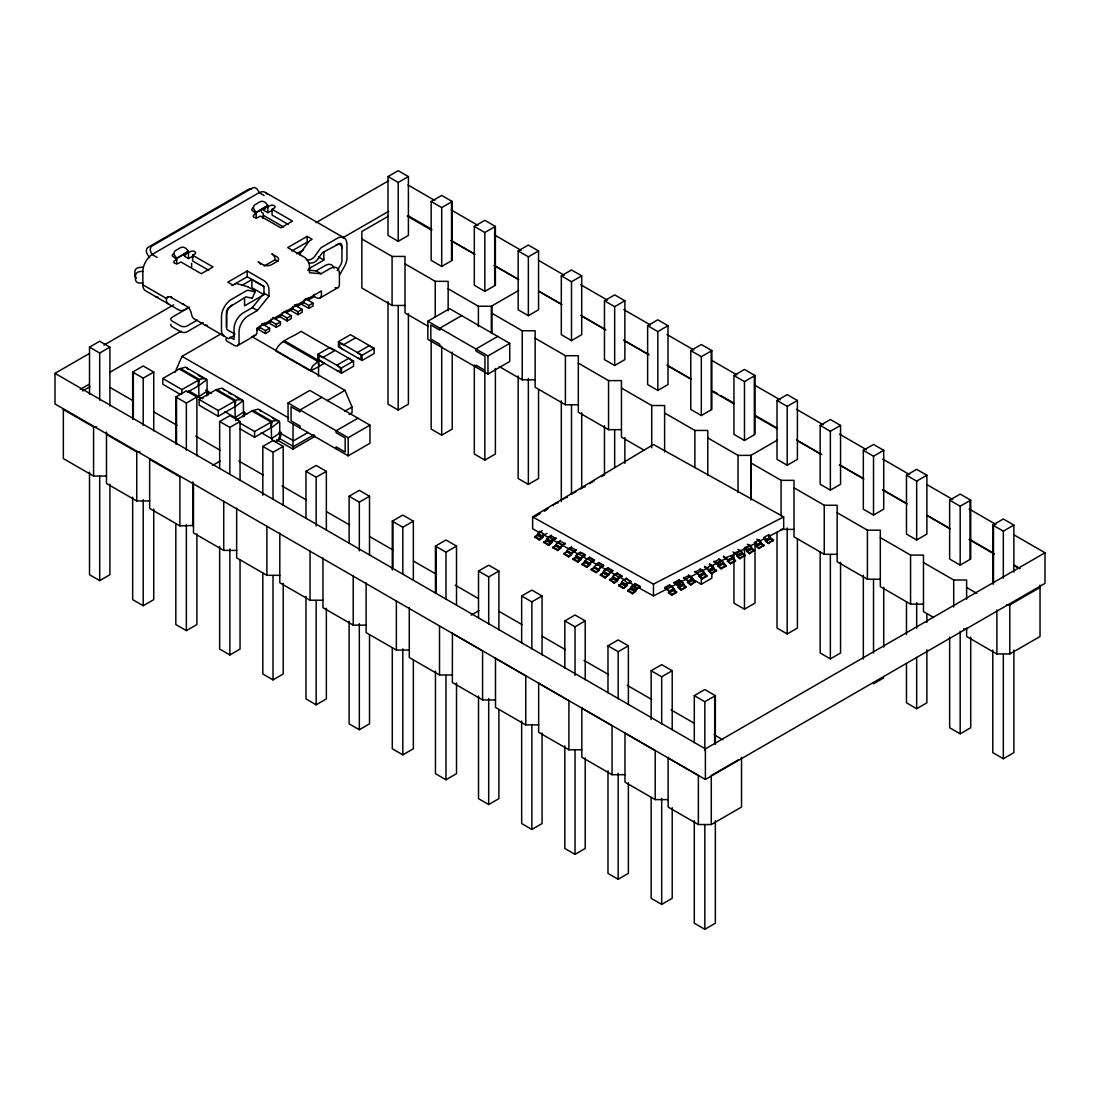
<?xml version="1.0" encoding="UTF-8"?>
<svg xmlns="http://www.w3.org/2000/svg" width="1100" height="1100" viewBox="0 0 1100 1100"><rect width="100%" height="100%" fill="white"/><g stroke="black" fill="none" stroke-linecap="round" stroke-linejoin="round"><path stroke-width="1.5" d="M318.464 376.228L318.629 366.685L324.39 363.234M667.59 590.425L664.634 587.579L669.556 584.952L673.035 587.386L676.665 592.57L671.743 595.196L668.855 593.216L668.346 592.446L673.131 589.421L673.049 588.143L669.556 584.952M671.743 595.196L668.112 590.013L664.634 587.579M680.543 583.179L677.077 585.365L674.121 582.505L679.044 579.879L682.523 582.312L686.152 587.496L681.23 590.123L677.834 587.373L682.756 584.746L683.952 586.121M683.004 584.416L682.523 582.312L679.016 580.717L679.044 579.879M681.23 590.123L677.6 584.939L674.121 582.505M686.565 580.291L683.609 577.445L687.101 579.879L688.146 582.134M690.717 585.062L688.476 582.766L693.399 580.14L695.668 581.584L690.717 585.062L687.321 582.299L692.106 579.288L692.024 578.009L688.504 575.658L683.581 578.284M697.95 574.214L695.007 571.354L698.486 573.788L702.116 578.971L707.039 576.345L703.409 571.161L699.916 568.727M711.604 573.911L709.5 571.739L714.423 569.099L716.554 570.433L711.604 573.911L708.029 570.474L713.116 568.535L716.526 571.285M718.809 558.649L722.838 561.619L726.014 566.211L721.091 568.837L717.461 563.654L713.982 561.22M725.89 557.659L731.349 555.445L735.501 561.151L730.579 563.777L726.963 558.594L723.47 556.16M740.08 558.704L737.976 556.531L742.899 553.905L745.03 555.239L740.08 558.704L736.67 555.954L741.593 553.327L744.989 556.077L742.899 553.905M749.567 553.644L747.464 551.457L752.386 548.831L754.518 550.165L749.567 553.644L746.157 550.88L751.08 548.254L752.29 549.643M759.055 548.57L756.814 546.288L761.723 543.661L764.005 545.105L759.055 548.57L755.659 545.82L760.581 543.194L763.977 545.944M768.543 543.51L766.301 541.214L771.224 538.587L773.492 540.031L768.543 543.51L765.669 541.53L765.146 540.746L769.931 537.735L768.763 534.765L763.854 537.391L765.971 540.581M541.612 537.845L539.357 539.935L541.612 537.845L536.869 535.109L534.627 537.199L539.357 539.935L542.946 537.295L538.216 534.559L537.268 535.631M543.757 542.465L546.013 540.375L550.743 543.111L548.487 545.201L543.757 542.465L547.346 539.825L552.076 542.561L548.487 545.201L550.743 543.111M552.888 547.745L555.143 545.655L559.873 548.377L557.618 550.467L552.888 547.745L556.476 545.091L561.206 547.827L557.618 550.467M570.776 555.101L568.576 556.793L571.202 554.386L566.459 551.65L563.846 554.07L568.576 556.793L572.385 553.506L567.435 551.416L566.486 552.502M572.976 559.336L575.231 557.246L579.961 559.982L577.706 562.072L572.976 559.336L576.565 556.696L581.295 559.419L577.706 562.072L579.961 559.982M582.106 564.602L586.094 559.625L589.737 557.288L594.481 560.024L590.824 562.361L586.836 567.339L582.106 564.602L585.695 561.962L590.59 564.327L586.836 567.339M587.263 559.515L589.737 557.288M591.236 569.882L593.643 567.683L598.373 570.419L595.966 572.605L591.236 569.882L594.825 567.229M596.393 564.781L598.868 562.567L603.611 565.29L600.765 567.765M600.366 575.149L602.773 572.949L607.502 575.685L605.096 577.885L600.366 575.149L603.955 572.509L608.85 574.86L605.096 577.885L607.502 575.685M604.849 570.57L607.998 567.834L612.741 570.57L608.877 573.554L608.85 574.86M614.226 583.151L616.632 580.951L611.902 578.229L609.524 579.604L614.226 583.151L617.829 580.511L613.085 577.775L611.793 579.095M613.979 575.85L617.141 573.1L621.775 575.781L621.844 576.648L618.214 578.174L617.004 580.346M618.626 585.695L620.881 583.605L625.611 586.327L623.356 588.418L618.626 585.695L622.215 583.041L626.959 585.777L623.356 588.418L625.611 586.327M630.974 581.914L626.271 578.38L630.974 581.914L627.344 583.44L626.106 585.777M627.756 590.961L630.011 588.871L634.741 591.607L632.486 593.697L627.756 590.961L631.345 588.321L636.089 591.044L632.486 593.697L634.741 591.607M640.049 586.327L637.285 588.844L632.555 586.107L635.401 583.646L640.049 586.327L640.104 587.18L636.474 588.706L635.236 591.044M741.428 552.654L740.836 550.371L735.378 552.599L737.523 555.954M750.915 547.58L750.324 545.298L744.865 547.525L747.01 550.894M206.663 395.835L207.804 390.94L207.804 395.257M242.99 416.817L244.145 411.922L244.145 416.226M279.056 439.368C282.48 420.007 282.618 447.136 272.553 440.234L271.521 438.598L271.329 427.694L254.581 437.25L239.869 428.752M276.691 439.711L292.957 449.103L293.054 423.803M339.817 274.519L344.245 266.846A13.008 7.508 -60 0 0 346.445 261.47L346.624 260.714A13.008 7.508 -60 0 0 346.94 257.771L346.94 244.324A14.245 8.223 -60 0 0 337.741 238.04L321.956 247.156A4.73 2.736 -60 0 0 320.045 248.958L314.504 256.63A7.48 6.009 -43 0 1 306.281 259.779M537.377 534.559L539.743 531.327L544.431 534.462L542.107 537.295M543.166 536.635L543.345 534.957M546.507 539.825L547.745 537.487L551.389 535.15M551.237 542.561L552.475 540.224L556.119 537.886L553.644 540.1L551.1 538.862M552.296 541.915L552.475 540.224M575.726 556.696L576.964 554.359L580.607 552.021M580.456 559.433L581.694 557.081L585.255 554.702L581.776 552.695M581.515 558.773L581.694 557.081M621.376 583.041L622.614 580.704L626.271 578.38M627.165 585.131L627.344 583.44L630.905 581.061M630.506 588.321L631.744 585.984L635.401 583.646M636.295 590.398L636.474 588.706L637.56 588.225L632.885 585.09M603.611 565.29L599.954 567.627L599.184 569.58M590.054 564.3L590.824 562.361L594.481 560.024M591.635 562.485L591.965 561.467L587.235 558.745M609.895 573.031L612.741 570.57M603.144 572.344L604.354 570.171L607.998 567.834M607.874 575.08L610.225 572.014L605.495 569.277M612.274 577.61L613.484 575.438L617.141 573.1M234.025 335.596L228.594 338.731L194.219 318.876A13.008 7.508 -60 0 1 191.702 314.903L190.85 311.644A7.095 4.098 60 0 0 186.505 306.24L171.119 297.344A7.095 4.098 60 0 0 166.774 297.743L166.279 300.218A13.008 7.508 -60 0 0 168.795 304.205M617.444 580.112L618.214 578.174L621.775 575.781M560.835 547.442L565.166 543.111M628.155 583.577L623.755 579.824M174.969 372.364L182.05 356.359L220.688 334.043M252.354 297.962L255.241 291.555M598.826 569.346L599.954 567.627M337.26 270.6L340.684 264.798A5.912 3.41 -60 0 0 341.921 260.673L341.921 247.225A6.009 3.465 -60 0 0 340.079 243.306L323.015 252.34A2.365 1.361 -60 0 0 322.053 253.248L317.377 259.724A7.48 6.009 -43 0 1 308.468 262.611M176.55 257.895L175.106 256.094A4.73 3.726 35.1 0 1 175.56 250.553L180.579 247.651A4.73 3.726 35.1 0 1 186.821 249.329L188.265 251.13L175.78 258.995L187.495 252.23L188.43 252.78L190.52 251.57A2.956 1.705 0 0 1 194.7 251.57A2.956 1.705 0 0 1 194.7 253.976L192.61 255.186L192.61 260.989L208.656 270.243M188.265 251.13L186.038 254.292A7.095 4.098 60 0 1 182.999 255.228M256.011 212.011L254.567 210.21A4.73 3.726 35.1 0 1 255.021 204.683L260.04 201.781A4.73 3.726 35.1 0 1 266.282 203.459L267.726 205.26L255.241 213.111L266.956 206.36L267.891 206.896L269.981 205.686A2.956 1.705 0 0 1 274.161 205.686A2.956 1.705 0 0 1 274.161 208.106L272.071 209.316L272.071 215.105L288.118 224.373M267.726 205.26L265.499 208.423A7.095 4.098 60 0 1 263.285 209.481M230.01 337.136L234.025 339.46L234.025 328.831A13.008 7.508 -60 0 1 243.224 312.895L252.367 307.615L263.959 293.191L268.978 296.093L257.386 310.516L248.242 315.796A13.008 7.508 -60 0 0 239.044 331.732L239.044 342.361A7.095 4.098 60 0 1 234.025 345.249L227.329 341.385A4.73 2.736 0 0 1 226.105 338.745M173.333 253.715L172.095 255.736L176.729 259.531L176.729 263.876M252.794 207.845L251.556 209.853L256.19 213.661L256.19 218.006M542.644 536.498L543.359 535.989M551.788 541.764L552.489 541.255M571.876 553.369L576.125 549.436L571.436 553.534L566.706 550.811L571.477 546.755M581.006 558.635L581.707 558.126M626.656 584.994L627.371 584.471M635.786 590.26L636.501 589.751M560.519 540.43L555.748 544.486L560.395 547.676L562.169 544.995L565.221 543.964L561.674 541.915M598.868 562.567L594.096 566.624L599.555 569.965L595.966 572.605M203.087 398.612L199.004 397.348L198.701 385.825L206.855 379.569L185.46 367.166L179.259 369.009L162.786 378.51L162.786 384.257L180.441 394.446M207.006 380.284L207.157 391.105L198.839 396.646L188.554 390.692M333.933 350.336L300.946 331.293C292.875 337.439 279.262 340.065 275.853 350.996L308.839 370.04M235.042 406.808L243.196 400.551L221.801 388.149L215.586 389.991L199.127 399.493L199.127 405.226L218.254 416.268L234.988 406.711L235.18 417.615L237.614 419.691M284.488 340.794L318.904 360.663L312.702 365.998L310.269 370.865L318.587 366.822M243.347 401.266L243.485 412.074L235.18 417.615L224.881 411.675M271.37 427.776L279.524 421.534L258.129 409.131L251.928 410.96L235.455 420.475M279.675 422.235L279.826 433.056L271.521 438.598L261.222 432.658M703.423 572.564L698.706 576.221L702.116 578.971M540.086 532.895L532.634 528.756L532.634 516.918L653.469 444.496L783.668 516.918L783.668 528.756L768.529 536.566M539.921 512.793L535.26 516.354L539.949 513.604M547.786 508.159L544.294 511.033L547.814 508.97M554.469 504.226L557.989 502.164L558.016 502.961M562.334 499.592L567.023 496.842L567.05 497.654M571.381 494.285L576.056 491.521M580.415 488.964L585.09 486.214L585.118 487.025M589.449 483.656L594.124 480.893M601.466 476.589L603.804 475.214M539.426 532.345L542.231 530.695M544.156 535.081L546.961 533.431M548.556 537.625L551.361 535.961L554.909 538.01M577.775 554.482L580.58 552.832L585.31 555.569L582.505 557.219M176.729 259.531L174.625 260.741A2.956 1.705 0 0 0 174.625 263.161A2.956 1.705 0 0 0 178.819 263.161L180.909 261.951L201.314 273.735L213.029 266.97L192.61 255.186M256.19 213.661L254.086 214.871A2.956 1.705 0 0 0 254.086 217.278A2.956 1.705 0 0 0 258.28 217.278L260.37 216.067L280.775 227.851L292.49 221.1L272.071 209.316M184.594 256.355L188.43 258.569L190.52 257.359A2.956 1.705 0 0 1 193.38 256.919M262.13 209.357L267.891 212.699L269.981 211.489A2.956 1.705 0 0 1 272.071 210.98M166.1 298.251L168.616 296.794M89.512 394.226L89.512 347.146L99.701 341.261L109.904 347.146L109.904 405.996M388.011 176.577L398.2 170.692L408.402 176.577L408.402 235.428L398.2 241.312L388.011 235.428L388.011 176.577L398.2 182.462L408.402 176.577M1013.746 534.737L1045 552.777L1045 583.385L705.389 779.46L55 403.961L55 373.354L89.114 353.65M103.936 345.097L173.635 304.851M316.002 222.654L388.671 180.702M89.512 347.146L99.701 353.031L109.904 347.146M268.978 296.093L268.978 289.327A7.164 4.139 60 0 0 263.959 280.637L247.239 270.985L227.824 282.178L232.843 285.079M299.599 254.746A2.365 1.897 -43 0 1 300.053 253.674L308.33 242.206A4.73 2.736 -60 0 1 310.255 240.391L312.139 239.305L307.12 236.404L287.719 247.61L304.452 257.262A7.164 4.139 60 0 1 309.471 265.952L309.471 272.718L321.049 273.749L330.206 268.469A13.008 7.508 -60 0 1 339.405 273.776L339.405 284.405A7.095 4.098 60 0 1 335.046 287.636M188.678 307.491L185.391 309.389A13.008 7.508 -60 0 1 178.887 310.035L145.544 290.771A13.008 7.508 -60 0 1 142.849 284.817L142.849 271.37A14.245 8.223 -60 0 1 152.047 254.471L259.105 192.651A14.245 8.223 -60 0 1 267.107 194.109M189.53 307.189L172.178 317.212A4.73 2.736 0 0 0 172.178 321.076L180.538 325.903A4.73 2.736 0 0 0 187.234 325.903L197.354 320.059M264.192 266.021L275.165 259.683L276.843 260.645A5.912 3.41 0 0 1 277.778 261.36M231.99 285.574L247.239 276.774L263.959 286.44L263.959 294.649L244.558 305.841L244.558 297.729M291.871 251.006L307.12 242.192L307.12 236.404M242.22 285.175L251.914 279.579L263.959 286.536M296.56 253.798L303.49 249.796M80.218 389.4L89.114 384.257M109.876 372.281L181.06 331.183M342.705 237.847L388.671 211.31M82.555 390.981L89.953 386.719M203.143 322.52L187.234 331.705A4.73 2.736 0 0 1 180.538 331.705L172.178 326.879A4.73 2.736 0 0 1 170.954 324.239M388.451 216.15L361.845 231.509L361.845 288.007L392.081 305.47L405.006 305.47M308.605 268.868L323.854 260.067L323.854 251.955M132.66 419.141L132.66 372.061L143.206 365.984L153.739 372.061L153.739 430.911M431.172 201.492L441.705 195.415L452.237 201.492L452.237 260.356L441.705 266.434L431.172 260.356L431.172 201.492L441.705 207.584L452.237 201.492M307.752 270.119L316.03 270.861L325.188 265.567A13.008 7.508 -60 0 1 333.163 266.282M132.66 372.061L143.206 378.152L153.739 372.061M261.759 324.596L264.55 322.988L264.55 325.311L271.246 321.447L271.246 319.124M294.387 305.772L297.165 304.164L297.165 306.474L303.861 302.61L303.861 300.3L306.653 298.678M256.699 329.835L260.37 327.718L260.37 325.407M275.426 319.028L282.109 315.164L282.109 312.854M237.572 345.606L255.544 335.225M319.949 298.031L337.934 287.65M259.476 327.209L265.389 330.619L269.569 328.212L269.569 331.1L265.389 333.52L257.221 328.804M270.353 320.939L276.251 324.349L280.445 321.929L280.445 324.83L276.251 327.236L268.097 322.52M281.229 314.655L287.127 318.065L291.308 315.645L291.308 318.546L287.127 320.966L278.96 316.25M292.105 308.371L298.004 311.781L302.184 309.375L302.184 312.276L298.004 314.683L289.836 309.966M302.968 302.101L308.88 305.511L313.06 303.091L313.06 305.993L308.88 308.413L300.712 303.696M162.786 378.51L181.913 389.551L200.654 378.936L205.975 378.647M175.821 444.056L175.821 396.976L186.354 390.899L196.886 396.976L196.886 455.826M187.399 392.123L198.701 385.825M474.32 226.421L484.853 220.33L495.385 226.421L495.385 285.271L484.853 291.349L474.32 285.271L474.32 226.421L484.853 232.499L495.385 226.421M175.821 396.976L186.354 403.067L196.886 396.976M199.127 399.493L218.254 410.534L236.981 399.919L242.316 399.616M338.456 341.619L350.488 334.675L374.138 348.343L374.138 353.54L362.106 360.484L338.456 346.83L338.456 341.619L362.106 355.272L374.138 348.343M317.845 354.337L329.876 347.394L353.526 361.047L353.526 366.259L341.509 373.203L317.845 359.535L317.845 354.337L341.509 367.991L353.526 361.047M219.656 468.586L219.656 421.506L229.859 415.621L240.048 421.506L240.048 480.356M518.155 250.938L528.357 245.053L538.546 250.938L538.546 309.788L528.357 315.673L518.155 309.788L518.155 250.938L528.357 256.822L538.546 250.938M219.656 421.506L229.859 427.391L240.048 421.506M427.831 321.228L449.598 308.66L509.74 343.379L509.74 361.501L487.96 374.069L427.831 339.35L427.831 321.228L487.96 355.946L509.74 343.379M288.049 402.985L309.829 390.418L369.957 425.136L369.957 443.259L348.191 455.826L288.049 421.107L288.049 402.985L348.191 437.704L369.957 425.136M239.869 423.019L254.581 431.516L273.322 420.901L278.644 420.599M461.629 315.604L439.849 328.171L439.849 330.192L430.829 324.981L430.829 339.075L439.849 344.286L439.849 346.294M321.86 397.361L300.08 409.929L300.08 411.936L291.06 406.739L291.06 420.832L300.08 426.044L300.08 428.051M212.712 465.341L220.096 461.065M327.14 400.661L344.974 390.362L352.055 407.027L352.055 412.775L349.126 414.466M448.154 288.791L478.404 306.254L491.315 306.254L518.595 290.51M262.817 495.179L262.817 446.421L273.006 440.536L283.209 446.421L283.209 505.271M561.316 275.853L571.505 269.968L581.707 275.853L581.707 334.702L571.505 340.587L561.316 334.702L561.316 275.853L571.505 281.738L581.707 275.853M262.817 446.421L273.006 452.306L283.209 446.421M308.165 432.369L293.535 440.825L278.919 432.369M344.74 411.263L352.055 407.027M314.022 434.734L293.535 446.559L278.919 438.116M292.957 449.103L315.26 436.232M497.709 336.435L475.929 349.002L475.929 351.024L484.949 356.221L484.949 370.329L475.929 365.118L475.929 367.125M357.94 418.192L336.16 430.76L336.16 432.768L345.18 437.979L345.18 452.072L336.16 446.875L336.16 448.882M149.655 458.672L149.655 508.42L179.905 525.869L193.49 525.484M89.512 472.147L89.512 574.723L99.701 580.607L109.904 574.723L109.904 484.11M388.011 301.579L388.011 404.168L398.2 410.053L408.402 404.168L408.402 313.541M305.979 518.416L305.979 471.336L316.168 465.451L326.356 471.336L326.356 530.186M604.477 300.768L614.666 294.882L624.869 300.768L624.869 359.618L614.666 365.516L604.477 359.618L604.477 300.768L614.666 306.653L624.869 300.768M305.979 471.336L316.168 477.221L326.356 471.336M132.66 497.062L132.66 599.651L143.206 605.729L153.739 599.651L153.739 509.025M431.172 340.175L431.172 429.082L441.705 435.16L452.237 429.082L452.237 352.138M349.126 543.331L349.126 496.251L359.329 490.366L369.518 496.251L369.518 555.101M647.625 325.683L657.827 319.798L668.016 325.683L668.016 384.546L657.827 390.431L647.625 384.546L647.625 325.683L657.827 331.581L668.016 325.683M349.126 496.251L359.329 502.136L369.518 496.251M175.821 523.683L175.821 624.566L186.354 630.644L196.886 624.566L196.886 533.954M474.32 365.09L474.32 453.998L484.853 460.075L495.385 453.998L495.385 368.514M392.288 569.938L392.288 521.166L402.82 515.089L413.353 521.166L413.353 580.03M690.786 350.611L701.319 344.52L711.851 350.611L711.851 409.461L701.319 415.539L690.786 409.461L690.786 350.611L701.319 356.689L711.851 350.611M392.288 521.166L402.82 527.257L413.353 521.166M219.656 546.507L219.656 649.082L229.859 654.967L240.048 649.082L240.048 560.175M518.155 375.939L518.155 478.514L528.357 484.399L538.546 478.514L538.546 389.62M435.449 593.175L435.449 546.095L445.981 540.004L456.514 546.095L456.514 604.945M733.947 375.526L744.48 369.435L755.013 375.526L755.013 434.376L744.48 440.454L733.947 434.376L733.947 375.526L744.48 381.604L755.013 375.526M435.449 546.095L445.981 552.173L456.514 546.095M262.817 573.127L262.817 673.998L273.006 679.882L283.209 673.998L283.209 583.385M478.514 618.145L478.514 571.065L488.703 565.166L498.905 571.065L498.905 629.915M777.013 400.496L787.201 394.611L797.404 400.496L797.404 459.346L787.201 465.231L777.013 459.346L777.013 400.496L787.201 406.381L797.404 400.496M478.514 571.065L488.703 576.95L498.905 571.065M471.158 615.12L478.954 610.624M305.979 596.337L305.979 698.913L316.168 704.811L326.356 698.913L326.356 608.3M777.452 440.055L750.846 455.414L750.846 500.087M521.661 643.06L521.661 595.98L531.864 590.095L542.053 595.98L542.053 654.83M820.174 425.411L830.362 419.526L840.551 425.411L840.551 484.261L830.362 490.146L820.174 484.261L820.174 425.411L830.362 431.296L840.551 425.411M521.661 595.98L531.864 601.865L542.053 595.98M349.126 621.252L349.126 723.841L359.329 729.726L369.518 723.841L369.518 634.934M564.822 667.975L564.822 620.895L575.025 615.01L585.214 620.895L585.214 679.745M863.321 450.326L873.524 444.441L883.713 450.326L883.713 509.176L873.524 515.061L863.321 509.176L863.321 450.326L873.524 456.211L883.713 450.326M564.822 620.895L575.025 626.78L585.214 620.895M392.288 647.873L392.288 748.756L402.82 754.834L413.353 748.756L413.353 659.849M690.786 578.188L701.319 584.265L711.851 578.188L711.851 573.059M607.984 692.89L607.984 645.81L618.173 639.925L628.375 645.81L628.375 704.66M906.482 475.241L916.671 469.356L926.874 475.241L926.874 534.091L916.671 539.976L906.482 534.091L906.482 475.241L916.671 481.126L926.874 475.241M607.984 645.81L618.173 651.695L628.375 645.81M435.449 671.082L435.449 773.671L445.981 779.749L456.514 773.671L456.514 683.059M733.947 553.52L733.947 603.102L744.48 609.18L755.013 603.102L755.013 543.263M651.145 719.482L651.145 670.725L661.678 664.648L672.21 670.725L672.21 729.575M949.644 500.156L960.176 494.079L970.709 500.156L970.709 559.006L960.176 565.098L949.644 559.006L949.644 500.156L960.176 506.248L970.709 500.156M651.145 670.725L661.678 676.803L672.21 670.725M478.514 696.053L478.514 798.641L488.703 804.526L498.905 798.641L498.905 709.734M777.013 532.331L777.013 628.072L787.201 633.957L797.404 628.072L797.404 539.165M694.293 742.72L694.293 695.64L704.825 689.562L715.357 695.64L715.357 744.398M992.791 583.921L992.791 525.071L1003.324 518.994L1013.87 525.071L1013.87 572.151M694.293 695.64L704.825 701.717L715.357 695.64M992.791 525.071L1003.324 531.163L1013.87 525.071M521.661 720.968L521.661 823.556L531.864 829.441L542.053 823.556L542.053 732.944M820.174 552.118L820.174 652.987L830.362 658.873L840.551 652.987L840.551 562.375M55 373.354L705.389 748.852L1045 552.777M738.65 759.688L711.287 775.486L711.287 824.532L698.376 824.532L668.126 807.07L668.126 757.336M564.822 745.896L564.822 848.471L575.025 854.356L585.214 848.471L585.214 757.859M1006.555 604.918L1009.786 604.918L1040.036 587.455M873.524 683.788L883.713 677.902M711.287 824.532L741.524 807.07L741.524 757.336M607.984 770.811L607.984 873.386L618.173 879.271L628.375 873.386L628.375 782.774M966.625 628.045L966.625 636.501L996.875 653.964L1009.786 653.964L1040.036 636.501L1040.036 585.076M906.482 663.493L906.482 702.817L916.671 708.702L926.874 702.817L926.874 649.825M651.145 797.431L651.145 898.301L661.678 904.393L672.21 898.301L672.21 807.689M949.644 637.12L949.644 727.732L960.176 733.824L970.709 727.732L970.709 637.12M694.293 820.641L694.293 923.216L704.825 929.308L715.357 923.216L715.357 820.641M992.791 650.072L992.791 752.661L1003.324 758.739L1013.87 752.661L1013.87 650.072M556.091 538.697L553.039 539.715M558.044 542.644L560.491 541.241M664.606 588.418L669.529 585.791M674.094 583.357L679.016 580.717M694.98 572.206L699.889 569.58L702.584 571.299L702.336 570.24L697.414 572.866M667.04 589.077L671.962 586.451L672.21 587.51M676.527 584.018L681.45 581.391L681.711 582.45M686.029 578.944L690.938 576.317L693.069 579.507M704.495 566.294L706.901 567.806L711.824 565.18L713.941 568.37M756.223 544.582L761.351 542.548L759.275 539.839L754.352 542.465L756.484 545.655M745.126 548.584L748.811 546.618M668.91 591.209L673.832 588.582M678.398 586.135L683.32 583.509M687.885 581.075L692.808 578.449M709.032 570.996L708.771 569.924L713.694 567.298M669.391 592.804L674.3 590.178M678.879 587.73L683.801 585.104M699.751 576.579L704.674 573.952M718.644 566.335L723.566 563.709M728.131 561.261L733.054 558.635M671.77 594.344L676.692 591.717M681.257 589.284L686.18 586.658M690.759 584.21L695.668 581.584M702.144 578.132L707.066 575.506M711.631 573.072L716.554 570.433M721.119 567.999L726.041 565.373L722.617 563.461L717.695 566.087L721.091 568.837M730.62 562.925L735.529 560.299M740.107 557.865L745.03 555.239M749.595 552.791L754.518 550.165M759.082 547.731L764.005 545.105M768.57 542.658L773.492 540.031M532.634 516.918L653.469 584.114L783.668 516.918M638.55 587.661L653.469 595.952L667.095 588.926M671.632 586.575L686.771 578.765M689.796 577.197L697.373 573.293M700.398 571.725L707.974 567.82M710.999 566.266L717.049 563.131M720.088 561.577L726.138 558.442M730.675 556.105L736.739 552.97M741.276 550.632L745.814 548.281M750.365 545.944L756.415 542.822M759.44 541.255L765.504 538.134M246.744 413.806L243.499 412.129M716.389 562.732L721.861 560.505L722.865 563.131M765.71 539.523L770.839 537.487L768.763 534.765M746.735 549.656L751.864 547.621L750.86 545.834L747.354 544.239M727.746 559.79L732.875 557.755M718.259 564.85L723.388 562.829M699.284 574.998L704.399 572.962M737.234 554.716L742.418 553.163L741.372 550.894L735.625 553.658L732.944 551.939M709.39 564.506L712.896 566.101L713.378 568.205M142.849 271.37L140.209 271.507A4.73 3.85 -9.2 0 0 135.506 275.619L135.506 279.482A4.73 3.85 -9.2 0 0 140.209 283.099L142.849 282.961M361.845 238.961L392.081 256.424L405.006 256.424L405.006 312.936L428.038 326.232M405.006 263.876L435.243 281.339L448.154 281.339L448.154 310.791M491.989 313.321L522.239 330.784L535.15 330.784L535.15 387.283L565.4 404.745L578.311 404.745M535.15 338.236L565.4 355.699L578.311 355.699L578.311 412.197L608.548 429.66L621.459 429.66M499.194 366.534L522.239 379.83L535.15 379.83M578.311 363.151L608.548 380.614L621.459 380.614L621.459 437.126L644.504 450.422M621.459 388.066L651.709 405.529L664.62 405.529L664.62 451.894M63.346 409.53L93.583 426.993L96.814 426.993M664.62 412.995L694.87 430.444L707.781 430.444L707.781 475.118M106.494 434.445L136.744 451.908L139.975 451.908M707.781 437.91L738.018 455.373L750.942 455.373L750.942 499.345M63.346 408.842L63.346 458.576L93.583 476.039L106.494 476.039M750.846 462.88L781.082 480.342L794.008 480.342L794.008 536.841L824.244 554.304L837.155 554.304M106.494 432.066L106.494 483.491L136.744 500.954L149.655 500.954M794.008 487.795L824.244 505.257L837.155 505.257L837.155 561.756L867.405 579.219L880.316 579.219M781.082 529.389L794.008 529.389M837.155 512.71L867.405 530.173L880.316 530.173L880.316 586.671L910.566 604.134L923.477 604.134M193.49 483.203L193.49 532.936L223.74 550.399L236.651 550.399M880.316 537.625L910.566 555.087L923.477 555.087L923.477 611.586L933.556 617.416M236.651 508.118L236.651 557.851L266.887 575.314L279.812 575.314M923.477 562.54L953.714 580.002L966.625 580.002L966.625 599.294M279.812 533.033L279.812 582.766L310.049 600.229L322.96 600.229M322.96 557.947L322.96 607.681L353.21 625.144L366.121 625.144M963.407 629.049L966.625 629.049M366.121 582.862L366.121 632.61L396.371 650.059L409.283 650.059M409.283 607.777L409.283 657.525L439.519 674.987L452.43 674.987M452.43 632.692L452.348 682.495L482.584 699.957L495.495 699.957M495.495 657.663L495.495 707.41L525.745 724.872L538.656 724.872M538.656 682.591L538.656 732.325L568.906 749.787L581.817 749.787M581.817 707.506L581.817 757.24L612.054 774.702L624.979 774.702M624.979 732.421L624.979 782.155L655.215 799.617L668.126 799.617M279.868 433.139L280.156 438.831M247.871 286.715L253.179 289.781A7.48 1.059 24.2 0 1 253.907 291.624L248.366 290.345A4.73 2.736 -60 0 0 246.455 290.744L230.67 299.86A14.245 8.223 -60 0 0 221.471 316.759L221.471 330.22A13.008 7.508 -60 0 0 221.788 332.778L221.966 333.341A13.008 7.508 -60 0 0 224.166 336.174M543.07 534.559L549.038 537.873M552.021 539.536L557.989 542.85M562.471 545.339L569.924 549.491M572.908 551.155L577.39 553.644M581.859 556.132L587.826 559.446M592.309 561.935L598.276 565.263M601.26 566.913L607.227 570.24M610.211 571.89L616.179 575.217M619.163 576.868L625.13 580.195M629.599 582.684L635.566 585.998M247.981 286.77L236.651 283.58A4.73 2.736 -60 0 0 234.74 283.993M408.004 185.006L434.789 200.475M451.165 209.935L477.95 225.404M494.326 234.85L521.111 250.319M538.973 260.631L564.273 275.234M580.649 284.68L607.434 300.149M623.81 309.609L650.595 325.077M666.971 334.524L693.756 349.993M711.617 360.305L736.918 374.908M754.779 385.22L780.079 399.822M796.455 409.283L823.24 424.751M839.616 434.197L866.401 449.666M882.777 459.112L909.562 474.581M927.424 484.894L952.724 499.51M969.1 508.956L995.885 524.425M713.543 391.394L717.86 393.896M720.747 395.56L733.7 403.04M755.26 415.484L776.861 427.955M969.513 539.289L993.987 553.424M1014.104 565.043L1019.865 568.356M408.004 215.614L431.819 229.364M451.165 240.542L474.98 254.279M494.326 265.457L518.141 279.207M538.973 291.239L561.303 304.123M580.649 315.288L605.949 329.904M623.81 340.216L649.11 354.819M666.971 365.131L690.786 378.881M711.617 390.913L733.947 403.796M754.779 415.828L777.109 428.711M796.455 439.89L821.755 454.493M839.616 464.805L863.431 478.555M882.777 489.72L906.593 503.47M927.424 515.501L949.754 528.399M969.1 539.564L994.4 554.166M1013.746 565.345L1019.7 568.783M451.041 240.625L474.086 253.935M494.189 265.54L518.678 279.675M538.794 291.294L561.839 304.59M581.955 316.209L604.986 329.519M623.673 340.299L648.148 354.434M668.264 366.039L691.309 379.349M797.638 440.839L820.683 454.149M839.355 464.929L863.844 479.064M882.516 489.844L907.005 503.979M927.107 515.598L950.152 528.894M407.206 216.109L431.681 230.244M966.625 587.455L976.718 593.285M265.664 192.596L344.286 237.985M264.124 195.553L259.105 192.651L257.923 190.259A4.73 3.836 71 0 0 252.491 187.962L152.13 245.919A4.73 3.836 71 0 0 150.865 252.065L152.047 254.471L157.066 257.359M261.168 210.499A6.022 3.479 0 0 0 263.299 213.414L263.299 215.284L283.635 227.026M318.491 256.974L323.854 260.067M316.03 270.861L321.049 273.749M313.734 296.147L316.401 297.688A7.095 4.098 60 0 0 321.42 294.786L321.42 290.923L257.015 328.103L257.015 331.966A7.095 4.098 60 0 1 253.303 335.418M305.36 298.65L313.06 303.091M372.955 348.232L369.408 345.606L357.376 352.55L360.924 355.176L360.924 359.219L357.376 357.748M294.498 304.934L302.184 309.375M263.959 294.649L251.914 287.691L251.914 279.579M283.938 311.382L291.308 315.645M352.344 360.951L348.796 358.325L336.765 365.255L340.326 367.881L340.326 371.938L336.765 370.466M272.745 317.488L280.445 321.929M252.367 307.615L257.386 310.516M261.869 323.757L269.569 328.212M283.387 341.522L317.817 361.391L318.904 366.41L318.904 360.663M251.804 336.572L344.974 390.362M234.974 334.084L227.714 330.028A5.912 3.41 -60 0 1 226.49 327.319L226.49 313.857A6.009 3.465 -60 0 1 228.333 307.821L245.396 297.151A2.365 1.361 -60 0 1 246.359 296.945L251.02 298.031A7.48 1.059 24.2 0 0 252.23 297.632M142.849 284.817L166.458 298.444M589.71 558.099L594.44 560.835M598.84 563.379L603.57 566.101M607.97 568.645L612.7 571.381M617.1 573.911L621.844 576.648M635.36 584.457L640.104 587.18M548.873 536.607L553.616 539.33M568.961 548.199L573.705 550.935M596.365 564.011L601.095 566.748M537.735 533.376L542.465 536.099M546.865 538.643L551.595 541.379M576.084 555.514L580.814 558.236M585.214 560.78L589.944 563.516M603.474 571.312L608.217 574.049M612.604 576.592L617.348 579.329M621.748 581.859L626.477 584.595M630.877 587.125L635.607 589.861M584.623 562.306L589.366 565.043M534.655 536.388L539.385 539.124M543.785 541.654L548.515 544.39M552.915 546.934L557.645 549.656M563.874 553.259L568.604 555.981M573.004 558.525L577.734 561.261M582.134 563.791L586.864 566.527M591.264 569.071L595.994 571.794M600.394 574.337L605.124 577.074M609.524 579.604L614.268 582.34M618.654 584.884L623.398 587.606M627.784 590.15L632.527 592.886M182.05 356.359L288.53 417.835M198.179 375.183L202.593 377.74M228.635 392.769L231.577 394.46M235.991 397.018L238.934 398.709M272.319 417.986L275.261 419.691M180.345 368.473L199.471 379.514L198.371 385.784L198.371 380.05L179.259 369.009M216.686 389.455L235.799 400.496L234.712 406.766L234.712 401.033L215.586 389.991M253.014 410.424L272.14 421.465L271.04 427.749L271.04 422.001L251.928 410.96M205.673 390.101L211.53 393.47M413.6 561.138L436.645 574.434M455.317 585.214L478.362 598.524M671.014 709.857L694.059 723.154M714.161 734.773L722.81 739.764M153.972 412.019L177.018 425.329M195.69 436.109L220.179 450.244M238.851 461.024L263.34 475.159M282.012 485.939L306.488 500.074M326.604 511.692L349.649 524.989M369.765 536.607L392.81 549.918M499.139 611.408L522.184 624.717M542.3 636.322L565.345 649.632M584.018 660.413L608.493 674.548M627.179 685.327L651.654 699.462M110.137 387.502L133.183 400.799M452.348 633.435L482.584 650.898L482.584 699.957M495.495 658.364L525.745 675.826L525.745 724.872M538.656 683.279L568.906 700.741L568.906 749.787M581.817 708.194L612.054 725.656L612.054 774.702M624.979 733.109L655.215 750.571L655.215 799.617M668.126 758.024L698.376 775.486L698.376 824.532M149.655 459.36L179.905 476.822L179.905 525.869M733.315 559.776L735.501 561.151M723.442 556.999L726.426 559.006M730.579 563.777L727.183 561.027L731.94 557.714L732.614 559.171M723.814 564.836L726.014 566.211M709.418 563.668L712.071 566.239M688.531 574.819L691.199 577.376M756.841 539.165L760.829 542.864M737.852 549.299L740.176 550.467M704.468 567.132L707.162 568.865M614.625 574.544L619.3 577.679M578.091 553.465L582.78 556.6M558.002 541.874L562.691 545.009M559.144 543.386L562.416 545.627M706.901 567.806L708.771 569.924M704.839 574.97L703.491 573.21M693.454 581.061L692.106 579.288M674.465 591.195L673.131 589.421M771.224 538.587L773.465 540.884M259.531 409.558L260.562 411.194M223.19 388.575L224.221 390.225M186.849 367.606L187.88 369.243M770.935 539.248L769.931 537.735M731.541 556.27L732.352 558.071M769.862 537.102L770.316 537.804M692.038 578.655L692.491 579.356M673.049 588.789L673.516 589.49M759.275 539.839L759.536 540.898M703.684 572.399L703.89 573.265M207.157 391.105L207.474 395.436M585.255 554.702L585.31 555.569M553.3 504.914L553.327 505.725M1009.786 604.918L1009.786 653.964M1003.324 531.163L1003.324 578.243M1003.324 654.445L1003.324 758.739M996.875 609.991L996.875 653.964M993.479 525.071L993.479 583.921M970.021 500.156L970.021 559.006M960.176 506.248L960.176 565.098M960.176 631.235L960.176 733.824M953.714 580.002L953.714 607.062M926.874 613.924L926.874 622.462M916.671 481.126L916.671 539.976M916.671 602.704L916.671 628.348M916.671 657.415L916.671 708.702M910.566 555.087L910.566 604.134M906.482 601.947L906.482 634.439M883.713 587.29L883.713 647.13M873.524 456.211L873.524 515.061M873.524 579.494L873.524 653.015M867.405 530.173L867.405 579.219M863.321 575.327L863.321 659.092M830.362 431.296L830.362 490.146M830.362 554.579L830.362 658.873M824.244 505.257L824.244 554.304M787.201 406.381L787.201 465.231M787.201 527.959L787.201 633.957M781.082 480.342L781.082 515.859M754.339 375.526L754.339 434.376M744.48 381.604L744.48 440.454M744.48 547.635L744.48 609.18M738.018 455.373L738.018 492.58M714.684 695.64L714.684 742.72M711.851 566.211L711.851 569.635M711.178 350.611L711.178 409.461M705.389 748.852L705.389 779.46M704.825 701.717L704.825 750.489M704.825 825.014L704.825 929.308M701.319 356.689L701.319 415.539M701.319 577.431L701.319 584.265M694.87 430.444L694.87 467.665M661.678 676.803L661.678 723.883M661.678 798.38L661.678 904.393M657.827 331.581L657.827 390.431M653.469 584.114L653.469 595.952M651.709 405.529L651.709 447.81M624.869 437.731L624.869 463.389M618.173 651.695L618.173 698.775M618.173 773.273L618.173 879.271M614.666 306.653L614.666 365.516M614.666 429.949L614.666 467.555M608.548 380.614L608.548 429.66M604.477 425.769L604.477 475.351M581.707 412.816L581.707 488.043M575.025 626.78L575.025 675.538M575.025 750.062L575.025 854.356M571.505 281.738L571.505 340.587M571.505 405.034L571.505 493.941M565.4 355.699L565.4 404.745M561.316 400.854L561.316 501.724M531.864 601.865L531.864 648.945M531.864 725.148L531.864 829.441M528.357 256.822L528.357 315.673M528.357 378.4L528.357 484.399M522.239 330.784L522.239 379.83M494.711 226.421L494.711 285.271M491.989 305.869L491.989 333.616M491.315 306.254L491.315 333.327M488.703 576.95L488.703 624.03M488.703 698.527L488.703 804.526M487.96 355.946L487.96 374.069M484.853 232.499L484.853 291.349M484.853 371.168L484.853 460.075M478.404 306.254L478.404 326.549M451.55 201.492L451.55 260.356M445.981 552.173L445.981 599.252M445.981 675.455L445.981 779.749M441.705 207.584L441.705 266.434M441.705 346.252L441.705 435.16M439.519 625.928L439.519 674.987M436.123 546.095L436.123 593.175M435.243 281.339L435.243 316.855M402.82 527.257L402.82 574.337M402.82 648.835L402.82 754.834M398.2 182.462L398.2 241.312M398.2 305.759L398.2 410.053M396.371 601.013L396.371 650.059M392.961 521.166L392.961 568.246M392.081 256.424L392.081 305.47M362.106 355.272L362.106 360.484M359.329 502.136L359.329 550.908M359.329 623.714L359.329 729.726M355.217 337.989L343.186 344.933L339.639 342.884L339.639 346.926L343.186 349.553M353.21 576.098L353.21 625.144M348.191 437.704L348.191 455.826M341.509 367.991L341.509 373.203M334.606 350.707L322.575 357.651L319.028 355.603L319.028 359.645L322.575 362.271M316.168 477.221L316.168 525.993M316.168 600.518L316.168 704.811M314.146 294.291L314.146 296.67L308.041 300.204L308.041 297.88M310.049 551.183L310.049 600.229M308.88 305.511L308.88 308.413M298.004 311.781L298.004 314.683M292.985 306.57L292.985 308.894L286.289 312.757L286.289 310.434M287.127 318.065L287.127 320.966M276.251 324.349L276.251 327.236M273.006 452.306L273.006 499.386M273.006 575.602L273.006 679.882M267.891 206.896L267.891 212.699M266.887 526.268L266.887 575.314M265.389 330.619L265.389 333.52M254.581 431.516L254.581 437.25M247.239 270.985L247.239 276.774M243.815 412.115L243.815 416.419M229.859 427.391L229.859 474.471M229.859 548.969L229.859 654.967M226.572 327.222L226.572 314.875A8.277 4.785 -60 0 1 232.43 304.741M223.74 501.353L223.74 550.399M218.254 410.534L218.254 416.268M192.816 481.896L192.816 525.869M191.647 263.285L191.647 267.039M188.43 252.78L188.43 258.569M186.354 403.067L186.354 450.147M186.354 524.645L186.354 630.644M181.913 389.551L181.913 393.855M176.509 396.976L176.509 444.056M143.206 378.152L143.206 425.232M143.206 499.73L143.206 605.729M136.744 451.908L136.744 500.954M133.347 372.061L133.347 419.141M99.701 353.031L99.701 400.111M99.701 476.328L99.701 580.607M93.583 426.993L93.583 476.039M335.981 244.956A8.277 4.785 -60 0 1 341.839 248.339M251.542 189.186A4.73 3.836 71 0 0 248.572 189.31L148.197 247.266A4.73 3.836 71 0 0 146.946 253.413A14.025 8.099 60 0 0 149.669 257.716M222.984 334.689A13.008 7.508 -60 0 1 220.55 334.084M143.33 267.231A6.022 3.479 0 0 0 142.299 267.286L139.549 267.424A4.73 3.85 -9.2 0 0 134.846 271.549L134.846 275.413A4.73 3.85 -9.2 0 0 136.221 278.066M275.165 259.683A4.73 2.736 60 0 0 271.824 253.88L276.843 256.781A5.912 3.41 0 0 1 276.843 261.607L271.494 264.701A5.912 3.41 0 0 1 263.12 264.701L258.101 261.8A4.73 2.736 60 0 1 259.779 263.285M333.685 267.218A13.008 7.508 -60 0 1 334.07 268.317M260.15 263.78A4.73 2.736 60 0 1 260.48 264.303M263.299 215.284A5.912 3.41 -60 0 1 262.584 218.377M183.796 304.15A5.912 3.41 -60 0 1 182.435 303.889M207.309 325.298A13.008 7.508 -60 0 1 204.325 324.706M171.353 296.56A6.009 2.984 -53.9 0 0 171.449 297.028L171.545 297.234A5.912 3.41 -60 0 0 172.343 298.059M158.07 297.22A13.008 7.508 -60 0 1 155.636 296.601M721.572 561.165L716.939 564.08L713.955 562.072L718.878 559.446L721.572 561.165M571.45 547.566L569.002 548.969L573.732 551.705L576.18 550.289L571.45 547.566"/></g></svg>
